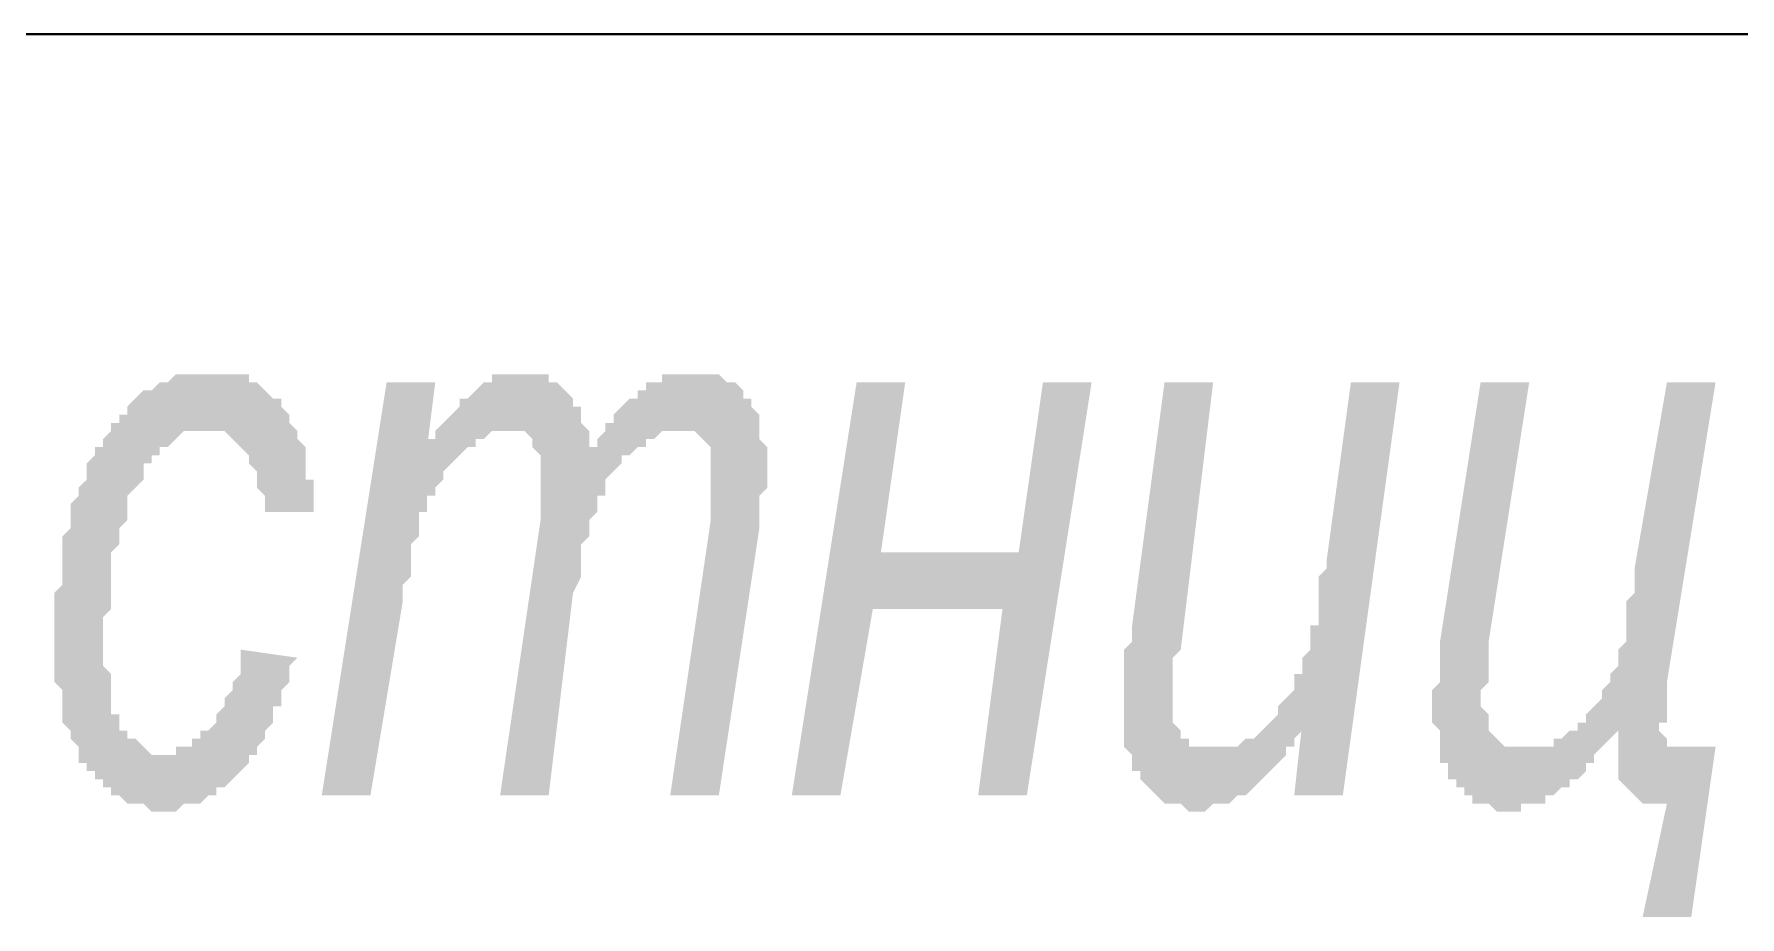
# Model space of a CAD drawing. Header units: millimetres. Extents: x 1372 to 666090, y 1285 to 31551.
# Drawn here: x 575854 to 576732, y 3778 to 4232 of the extents above; entities that cross this region are included whole.
import ezdxf

# ---------------------------------------------------------------- set-up
doc = ezdxf.new("R2010")
doc.units = ezdxf.units.MM
doc.layers.add('PDF _2D-чертеж - Общий_Ном._пера__21', color=7, linetype='Continuous')
doc.layers.add('PDF _75-АЗ Штамп', color=7, linetype='Continuous')

msp = doc.modelspace()

# ---------------------------------------------------------------- hatches: boundary and pattern name
at = {"layer": 'PDF _75-АЗ Штамп', "transparency": 33554559}
for points in [[(575960.72, 3915.16), (575989.91, 3910.99), (575985.74, 3906.82), (575985.74, 3902.65), (575985.74, 3898.48), (575981.57, 3894.31), (575981.57, 3890.14), (575981.57, 3885.97), (575977.4, 3885.97), (575977.4, 3881.8), (575977.4, 3877.63), (575973.23, 3873.46), (575973.23, 3869.29), (575973.23, 3869.29), (575969.06, 3865.12), (575969.06, 3860.94), (575964.89, 3860.94), (575964.89, 3856.77), (575960.72, 3852.6), (575960.72, 3852.6), (575956.55, 3848.43), (575956.55, 3848.43), (575952.38, 3844.26), (575952.38, 3844.26), (575948.21, 3844.26), (575948.21, 3840.09), (575944.04, 3840.09), (575939.86, 3835.92), (575939.86, 3835.92), (575935.69, 3835.92), (575931.52, 3835.92), (575931.52, 3835.92), (575927.35, 3831.75), (575923.18, 3831.75), (575923.18, 3831.75), (575919.01, 3831.75), (575919.01, 3831.75), (575914.84, 3831.75), (575910.67, 3835.92), (575906.5, 3835.92), (575906.5, 3835.92), (575902.33, 3835.92), (575902.33, 3835.92), (575898.16, 3840.09), (575893.99, 3840.09), (575893.99, 3844.26), (575889.82, 3844.26), (575889.82, 3848.43), (575885.65, 3848.43), (575885.65, 3852.6), (575881.48, 3852.6), (575881.48, 3856.77), (575877.3, 3856.77), (575877.3, 3860.94), (575877.3, 3865.12), (575873.13, 3869.29), (575873.13, 3869.29), (575873.13, 3873.46), (575868.96, 3877.63), (575868.96, 3881.8), (575868.96, 3885.97), (575868.96, 3890.14), (575868.96, 3894.31), (575864.79, 3898.48), (575864.79, 3902.65), (575864.79, 3906.82), (575864.79, 3910.99), (575864.79, 3915.16), (575864.79, 3919.33), (575864.79, 3919.33), (575864.79, 3923.5), (575864.79, 3927.67), (575864.79, 3931.85), (575864.79, 3936.02), (575864.79, 3940.19), (575864.79, 3944.36), (575868.96, 3948.53), (575868.96, 3952.7), (575868.96, 3956.87), (575868.96, 3961.04), (575868.96, 3965.21), (575868.96, 3969.38), (575868.96, 3973.55), (575873.13, 3977.72), (575873.13, 3977.72), (575873.13, 3981.89), (575873.13, 3986.06), (575873.13, 3990.23), (575877.3, 3994.41), (575877.3, 3998.58), (575877.3, 3998.58), (575881.48, 4002.75), (575881.48, 4006.92), (575881.48, 4011.09), (575885.65, 4015.26), (575885.65, 4019.43), (575889.82, 4019.43), (575889.82, 4023.6), (575893.99, 4027.77), (575893.99, 4031.94), (575898.16, 4031.94), (575898.16, 4036.11), (575902.33, 4036.11), (575902.33, 4040.28), (575902.33, 4040.28), (575906.5, 4044.45), (575906.5, 4044.45), (575910.67, 4048.62), (575914.84, 4048.62), (575914.84, 4048.62), (575919.01, 4052.79), (575919.01, 4052.79), (575923.18, 4052.79), (575927.35, 4056.96), (575927.35, 4056.96), (575931.52, 4056.96), (575935.69, 4056.96), (575935.69, 4056.96), (575939.86, 4056.96), (575944.04, 4056.96), (575944.04, 4056.96), (575948.21, 4056.96), (575952.38, 4056.96), (575952.38, 4056.96), (575956.55, 4056.96), (575960.72, 4056.96), (575964.89, 4056.96), (575964.89, 4052.79), (575969.06, 4052.79), (575969.06, 4052.79), (575973.23, 4048.62), (575973.23, 4048.62), (575977.4, 4044.45), (575981.57, 4044.45), (575981.57, 4040.28), (575981.57, 4040.28), (575985.74, 4036.11), (575985.74, 4031.94), (575989.91, 4027.77), (575989.91, 4027.77), (575989.91, 4023.6), (575994.08, 4019.43), (575994.08, 4015.26), (575994.08, 4011.09), (575994.08, 4006.92), (575994.08, 4002.75), (575998.25, 4002.75), (575998.25, 3998.58), (575998.25, 3990.23), (575998.25, 3986.06), (575998.25, 3986.06), (575973.23, 3986.06), (575973.23, 3990.23), (575973.23, 3994.41), (575969.06, 3998.58), (575969.06, 4002.75), (575969.06, 4006.92), (575969.06, 4006.92), (575964.89, 4011.09), (575964.89, 4015.26), (575964.89, 4015.26), (575960.72, 4019.43), (575960.72, 4019.43), (575956.55, 4023.6), (575956.55, 4023.6), (575952.38, 4027.77), (575948.21, 4027.77), (575948.21, 4027.77), (575944.04, 4027.77), (575944.04, 4027.77), (575939.86, 4027.77), (575935.69, 4027.77), (575935.69, 4027.77), (575931.52, 4027.77), (575927.35, 4023.6), (575927.35, 4023.6), (575923.18, 4019.43), (575919.01, 4019.43), (575919.01, 4015.26), (575914.84, 4015.26), (575914.84, 4015.26), (575914.84, 4011.09), (575910.67, 4011.09), (575910.67, 4006.92), (575910.67, 4002.75), (575906.5, 3998.58), (575906.5, 3998.58), (575902.33, 3994.41), (575902.33, 3990.23), (575902.33, 3986.06), (575902.33, 3981.89), (575898.16, 3977.72), (575898.16, 3973.55), (575898.16, 3973.55), (575898.16, 3969.38), (575893.99, 3965.21), (575893.99, 3961.04), (575893.99, 3956.87), (575893.99, 3952.7), (575893.99, 3948.53), (575893.99, 3944.36), (575893.99, 3940.19), (575893.99, 3936.02), (575889.82, 3931.85), (575889.82, 3927.67), (575889.82, 3923.5), (575889.82, 3919.33), (575889.82, 3915.16), (575889.82, 3910.99), (575889.82, 3906.82), (575893.99, 3902.65), (575893.99, 3898.48), (575893.99, 3894.31), (575893.99, 3890.14), (575893.99, 3885.97), (575893.99, 3881.8), (575898.16, 3881.8), (575898.16, 3877.63), (575898.16, 3873.46), (575902.33, 3873.46), (575902.33, 3869.29), (575906.5, 3869.29), (575910.67, 3865.12), (575910.67, 3865.12), (575914.84, 3860.94), (575914.84, 3860.94), (575919.01, 3860.94), (575919.01, 3860.94), (575923.18, 3860.94), (575927.35, 3860.94), (575927.35, 3865.12), (575931.52, 3865.12), (575935.69, 3865.12), (575935.69, 3869.29), (575939.86, 3869.29), (575939.86, 3873.46), (575944.04, 3873.46), (575944.04, 3873.46), (575948.21, 3877.63), (575948.21, 3881.8), (575948.21, 3881.8), (575952.38, 3885.97), (575952.38, 3890.14), (575956.55, 3894.31), (575956.55, 3894.31), (575956.55, 3898.48), (575960.72, 3902.65), (575960.72, 3906.82), (575960.72, 3910.99), (575960.72, 3915.16), (575960.72, 3915.16)], [(576002.42, 3840.09), (576035.79, 4052.79), (576060.81, 4052.79), (576056.64, 4019.43), (576056.64, 4023.6), (576060.81, 4023.6), (576060.81, 4027.77), (576064.98, 4031.94), (576069.15, 4036.11), (576069.15, 4036.11), (576073.33, 4040.28), (576073.33, 4044.45), (576077.5, 4044.45), (576077.5, 4044.45), (576081.67, 4048.62), (576081.67, 4048.62), (576085.84, 4052.79), (576085.84, 4052.79), (576090.01, 4052.79), (576090.01, 4056.96), (576094.18, 4056.96), (576098.35, 4056.96), (576098.35, 4056.96), (576102.52, 4056.96), (576106.69, 4056.96), (576110.86, 4056.96), (576110.86, 4056.96), (576115.03, 4056.96), (576119.2, 4056.96), (576119.2, 4052.79), (576123.37, 4052.79), (576123.37, 4052.79), (576127.54, 4048.62), (576127.54, 4048.62), (576131.71, 4044.45), (576131.71, 4040.28), (576135.88, 4040.28), (576135.88, 4036.11), (576135.88, 4031.94), (576140.06, 4027.77), (576140.06, 4023.6), (576140.06, 4019.43), (576140.06, 4019.43), (576144.23, 4019.43), (576144.23, 4023.6), (576148.4, 4027.77), (576148.4, 4031.94), (576152.57, 4031.94), (576152.57, 4036.11), (576156.74, 4040.28), (576156.74, 4040.28), (576160.91, 4044.45), (576165.08, 4044.45), (576165.08, 4048.62), (576165.08, 4048.62), (576169.25, 4048.62), (576169.25, 4052.79), (576173.42, 4052.79), (576177.59, 4052.79), (576177.59, 4056.96), (576181.76, 4056.96), (576185.93, 4056.96), (576185.93, 4056.96), (576190.1, 4056.96), (576194.27, 4056.96), (576194.27, 4056.96), (576198.44, 4056.96), (576202.62, 4056.96), (576206.79, 4056.96), (576206.79, 4056.96), (576210.96, 4052.79), (576215.13, 4052.79), (576215.13, 4052.79), (576219.3, 4048.62), (576219.3, 4048.62), (576219.3, 4044.45), (576223.47, 4044.45), (576223.47, 4040.28), (576227.64, 4036.11), (576227.64, 4031.94), (576227.64, 4027.77), (576227.64, 4027.77), (576227.64, 4023.6), (576231.81, 4019.43), (576231.81, 4011.09), (576231.81, 4011.09), (576231.81, 4006.92), (576231.81, 4002.75), (576231.81, 3998.58), (576227.64, 3994.41), (576227.64, 3990.23), (576227.64, 3986.06), (576227.64, 3981.89), (576227.64, 3977.72), (576227.64, 3977.72), (576206.79, 3840.09), (576181.76, 3840.09), (576202.62, 3981.89), (576202.62, 3986.06), (576202.62, 3990.23), (576202.62, 3994.41), (576202.62, 3998.58), (576202.62, 4002.75), (576202.62, 4006.92), (576202.62, 4006.92), (576202.62, 4011.09), (576202.62, 4015.26), (576202.62, 4015.26), (576202.62, 4019.43), (576198.44, 4023.6), (576198.44, 4023.6), (576194.27, 4027.77), (576194.27, 4027.77), (576190.1, 4027.77), (576185.93, 4027.77), (576185.93, 4027.77), (576185.93, 4027.77), (576181.76, 4027.77), (576177.59, 4027.77), (576177.59, 4027.77), (576173.42, 4023.6), (576169.25, 4023.6), (576169.25, 4019.43), (576165.08, 4019.43), (576165.08, 4019.43), (576160.91, 4015.26), (576156.74, 4015.26), (576156.74, 4011.09), (576152.57, 4006.92), (576152.57, 4006.92), (576148.4, 4002.75), (576148.4, 3998.58), (576148.4, 3994.41), (576144.23, 3994.41), (576144.23, 3990.23), (576144.23, 3990.23), (576144.23, 3986.06), (576140.06, 3981.89), (576140.06, 3981.89), (576140.06, 3977.72), (576140.06, 3973.55), (576135.88, 3969.38), (576135.88, 3965.21), (576135.88, 3961.04), (576135.88, 3956.87), (576135.88, 3952.7), (576131.71, 3944.36), (576131.71, 3944.36), (576119.2, 3840.09), (576094.18, 3840.09), (576115.03, 3981.89), (576115.03, 3990.23), (576115.03, 3994.41), (576115.03, 3998.58), (576115.03, 4002.75), (576115.03, 4002.75), (576115.03, 4002.75), (576115.03, 4006.92), (576115.03, 4011.09), (576115.03, 4015.26), (576110.86, 4019.43), (576110.86, 4019.43), (576110.86, 4023.6), (576106.69, 4027.77), (576102.52, 4027.77), (576102.52, 4027.77), (576098.35, 4027.77), (576098.35, 4027.77), (576094.18, 4027.77), (576090.01, 4027.77), (576090.01, 4027.77), (576085.84, 4023.6), (576081.67, 4023.6), (576081.67, 4019.43), (576077.5, 4019.43), (576077.5, 4019.43), (576073.33, 4015.26), (576073.33, 4015.26), (576069.15, 4011.09), (576064.98, 4006.92), (576064.98, 4006.92), (576064.98, 4002.75), (576060.81, 3998.58), (576060.81, 3994.41), (576056.64, 3994.41), (576056.64, 3990.23), (576056.64, 3986.06), (576052.47, 3986.06), (576052.47, 3981.89), (576052.47, 3977.72), (576052.47, 3973.55), (576048.3, 3969.38), (576048.3, 3965.21), (576048.3, 3961.04), (576048.3, 3956.87), (576048.3, 3952.7), (576044.13, 3948.53), (576044.13, 3944.36), (576044.13, 3940.19), (576044.13, 3940.19), (576027.45, 3840.09)], [(576277.69, 4052.79), (576302.71, 4052.79), (576290.2, 3965.21), (576361.1, 3965.21), (576373.61, 4052.79), (576398.64, 4052.79), (576365.27, 3840.09), (576340.25, 3840.09), (576352.76, 3936.02), (576286.03, 3936.02), (576269.35, 3840.09), (576244.32, 3840.09)], [(576507.07, 3877.63), (576507.07, 3873.46), (576502.9, 3869.29), (576502.9, 3865.12), (576498.73, 3865.12), (576498.73, 3860.94), (576494.56, 3856.77), (576490.39, 3852.6), (576490.39, 3852.6), (576486.22, 3848.43), (576486.22, 3848.43), (576482.05, 3844.26), (576482.05, 3844.26), (576477.88, 3840.09), (576473.71, 3840.09), (576473.71, 3840.09), (576469.54, 3835.92), (576469.54, 3835.92), (576465.37, 3835.92), (576465.37, 3835.92), (576461.19, 3835.92), (576457.02, 3831.75), (576457.02, 3831.75), (576452.85, 3831.75), (576452.85, 3831.75), (576448.68, 3831.75), (576448.68, 3831.75), (576444.51, 3835.92), (576440.34, 3835.92), (576440.34, 3835.92), (576436.17, 3835.92), (576432, 3840.09), (576432, 3840.09), (576427.83, 3844.26), (576427.83, 3844.26), (576423.66, 3848.43), (576423.66, 3852.6), (576419.49, 3852.6), (576419.49, 3856.77), (576419.49, 3860.94), (576415.32, 3865.12), (576415.32, 3869.29), (576415.32, 3869.29), (576415.32, 3873.46), (576415.32, 3877.63), (576415.32, 3881.8), (576415.32, 3885.97), (576415.32, 3885.97), (576415.32, 3890.14), (576415.32, 3894.31), (576415.32, 3898.48), (576415.32, 3902.65), (576415.32, 3906.82), (576415.32, 3910.99), (576415.32, 3915.16), (576419.49, 3919.33), (576419.49, 3927.67), (576419.49, 3927.67), (576436.17, 4052.79), (576461.19, 4052.79), (576444.51, 3915.16), (576440.34, 3910.99), (576440.34, 3906.82), (576440.34, 3902.65), (576440.34, 3898.48), (576440.34, 3894.31), (576440.34, 3890.14), (576440.34, 3890.14), (576440.34, 3885.97), (576440.34, 3881.8), (576440.34, 3877.63), (576444.51, 3873.46), (576444.51, 3869.29), (576444.51, 3869.29), (576448.68, 3869.29), (576448.68, 3865.12), (576452.85, 3865.12), (576452.85, 3865.12), (576457.02, 3865.12), (576461.19, 3865.12), (576465.37, 3865.12), (576465.37, 3865.12), (576469.54, 3865.12), (576473.71, 3865.12), (576473.71, 3865.12), (576477.88, 3869.29), (576482.05, 3869.29), (576482.05, 3869.29), (576486.22, 3873.46), (576486.22, 3873.46), (576490.39, 3877.63), (576490.39, 3877.63), (576494.56, 3881.8), (576494.56, 3885.97), (576498.73, 3890.14), (576498.73, 3890.14), (576502.9, 3894.31), (576502.9, 3898.48), (576502.9, 3902.65), (576507.07, 3902.65), (576507.07, 3906.82), (576507.07, 3910.99), (576511.24, 3915.16), (576511.24, 3919.33), (576511.24, 3919.33), (576511.24, 3923.5), (576511.24, 3927.67), (576515.41, 3927.67), (576515.41, 3931.85), (576515.41, 3936.02), (576515.41, 3940.19), (576515.41, 3944.36), (576515.41, 3952.7), (576519.58, 3956.87), (576519.58, 3961.04), (576532.1, 4052.79), (576557.12, 4052.79), (576527.93, 3840.09), (576502.9, 3840.09)], [(576598.83, 4052.79), (576623.85, 4052.79), (576603, 3919.33), (576603, 3915.16), (576603, 3910.99), (576603, 3906.82), (576603, 3902.65), (576603, 3898.48), (576598.83, 3894.31), (576598.83, 3890.14), (576598.83, 3885.97), (576603, 3881.8), (576603, 3877.63), (576603, 3877.63), (576603, 3873.46), (576607.17, 3869.29), (576607.17, 3869.29), (576607.17, 3869.29), (576611.34, 3865.12), (576611.34, 3865.12), (576615.51, 3865.12), (576619.68, 3865.12), (576619.68, 3865.12), (576623.85, 3865.12), (576628.02, 3865.12), (576628.02, 3865.12), (576632.19, 3865.12), (576636.36, 3865.12), (576636.36, 3869.29), (576640.53, 3869.29), (576644.7, 3873.46), (576644.7, 3873.46), (576648.87, 3873.46), (576648.87, 3877.63), (576653.04, 3877.63), (576653.04, 3881.8), (576657.22, 3885.97), (576657.22, 3885.97), (576661.39, 3890.14), (576661.39, 3894.31), (576665.56, 3898.48), (576665.56, 3898.48), (576665.56, 3898.48), (576665.56, 3902.65), (576665.56, 3902.65), (576669.73, 3906.82), (576669.73, 3910.99), (576669.73, 3915.16), (576669.73, 3915.16), (576673.9, 3919.33), (576673.9, 3923.5), (576673.9, 3927.67), (576673.9, 3931.85), (576673.9, 3940.19), (576678.07, 3944.36), (576678.07, 3948.53), (576678.07, 3952.7), (576678.07, 3956.87), (576694.75, 4052.79), (576719.77, 4052.79), (576694.75, 3898.48), (576694.75, 3894.31), (576694.75, 3885.97), (576694.75, 3881.8), (576694.75, 3877.63), (576690.58, 3877.63), (576690.58, 3873.46), (576690.58, 3873.46), (576694.75, 3869.29), (576694.75, 3869.29), (576694.75, 3865.12), (576698.92, 3865.12), (576698.92, 3865.12), (576703.09, 3865.12), (576719.77, 3865.12), (576707.26, 3777.53), (576682.24, 3777.53), (576694.75, 3835.92), (576690.58, 3835.92), (576686.41, 3835.92), (576682.24, 3835.92), (576682.24, 3835.92), (576678.07, 3840.09), (576678.07, 3840.09), (576673.9, 3844.26), (576673.9, 3844.26), (576669.73, 3848.43), (576669.73, 3852.6), (576669.73, 3856.77), (576669.73, 3860.94), (576669.73, 3865.12), (576669.73, 3865.12), (576669.73, 3869.29), (576669.73, 3873.46), (576669.73, 3873.46), (576665.56, 3869.29), (576661.39, 3865.12), (576657.22, 3860.94), (576657.22, 3856.77), (576653.04, 3856.77), (576653.04, 3852.6), (576648.87, 3848.43), (576644.7, 3848.43), (576644.7, 3844.26), (576640.53, 3844.26), (576640.53, 3844.26), (576636.36, 3840.09), (576632.19, 3840.09), (576632.19, 3835.92), (576628.02, 3835.92), (576628.02, 3835.92), (576623.85, 3835.92), (576619.68, 3835.92), (576619.68, 3831.75), (576615.51, 3831.75), (576615.51, 3831.75), (576611.34, 3831.75), (576611.34, 3831.75), (576607.17, 3831.75), (576603, 3835.92), (576603, 3835.92), (576598.83, 3835.92), (576594.66, 3835.92), (576594.66, 3840.09), (576590.48, 3840.09), (576590.48, 3844.26), (576586.31, 3844.26), (576586.31, 3848.43), (576582.14, 3848.43), (576582.14, 3852.6), (576582.14, 3856.77), (576577.97, 3856.77), (576577.97, 3860.94), (576577.97, 3865.12), (576577.97, 3869.29), (576577.97, 3873.46), (576573.8, 3877.63), (576573.8, 3881.8), (576573.8, 3885.97), (576573.8, 3885.97), (576573.8, 3890.14), (576573.8, 3894.31), (576577.97, 3898.48), (576577.97, 3902.65), (576577.97, 3906.82), (576577.97, 3910.99), (576577.97, 3919.33)]]:
    msp.add_hatch(color=256, dxfattribs=at).paths.add_polyline_path(points)

# ---------------------------------------------------------------- linework, layer by layer
at = {"layer": 'PDF _2D-чертеж - Общий_Ном._пера__21', "lineweight": 40}
msp.add_lwpolyline([(586825.24, 4232.13), (574947.25, 4232.13)], dxfattribs=at)

doc.saveas('drawing.dxf')
